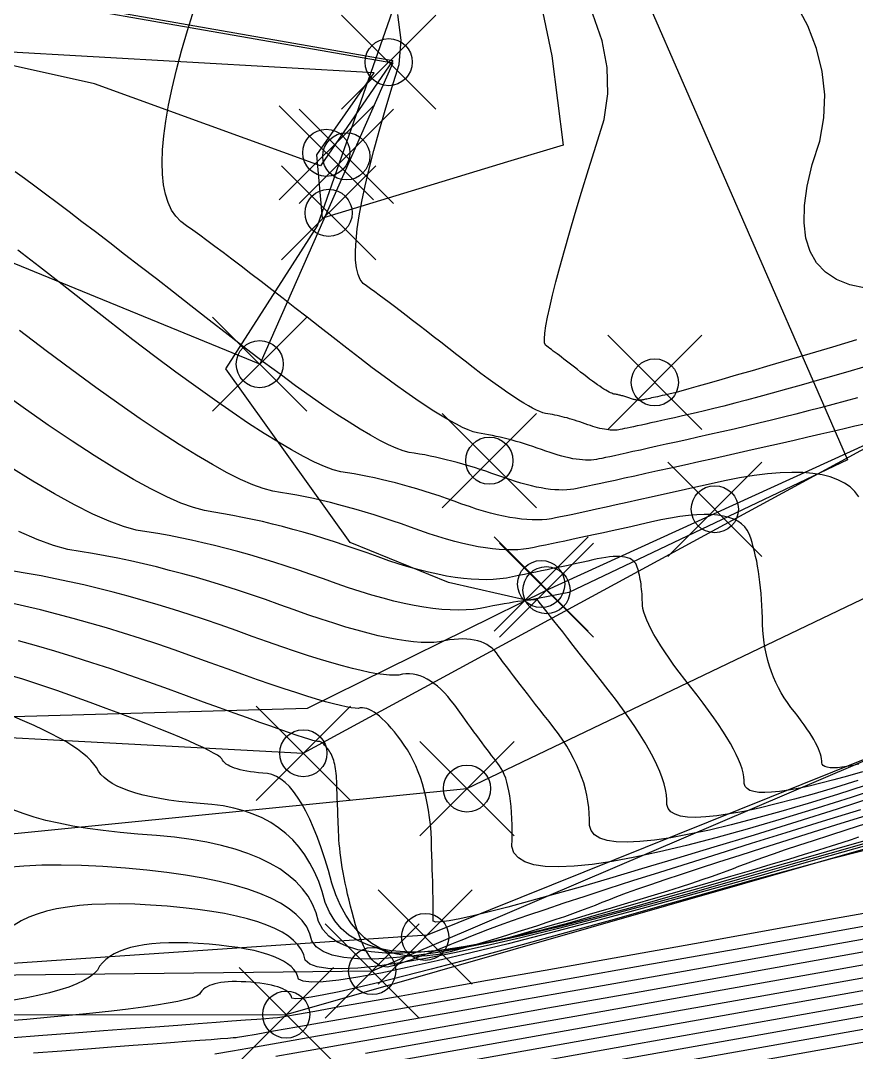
# Model space of a CAD drawing. Extents: x 83 to 1412852, y -76 to 4931706.
# Drawn here: x 1412675.96 to 1412690.15, y 4931546.67 to 4931564.2 of the extents above; entities that cross this region are included whole.
import ezdxf

# ---------------------------------------------------------------- set-up
doc = ezdxf.new("R2010")
doc.units = 0
doc.header["$MEASUREMENT"] = 0
doc.header["$PDMODE"] = 35
doc.header["$PDSIZE"] = 0.8
doc.layers.get('0').update_dxf_attribs({"color": 1, "linetype": 'CONTINUOUS'})
for name, color, linetype in [('Buildings-21-08-2020', 1, 'CONTINUOUS'), ('BUILDINGS21082020 entities', 1, 'CONTINUOUS'), ('Ground topo-Rev01', 1, 'CONTINUOUS'), ('New scratch layer', 1, 'CONTINUOUS')]:
    doc.layers.add(name, color=color, linetype=linetype)

msp = doc.modelspace()

# ---------------------------------------------------------------- linework, layer by layer
for points in [[(1412625.83, 4931580.38), (1412628.75, 4931581.8), (1412632.64, 4931582.21), (1412634.8, 4931580.2), (1412637.58, 4931576.34), (1412641.3, 4931568.83), (1412646.46, 4931561.43), (1412653.58, 4931556.32), (1412661.21, 4931552.91), (1412664.41, 4931553.01), (1412671.43, 4931552.25), (1412680.76, 4931551.75), (1412690.96, 4931557.29), (1412699.75, 4931563.42), (1412708.32, 4931567.05)], [(1412690.311, 4931559.653), (1412690.044, 4931559.709), (1412689.816, 4931559.799), (1412689.627, 4931559.923), (1412689.478, 4931560.081), (1412689.368, 4931560.273), (1412689.297, 4931560.5), (1412689.265, 4931560.761), (1412689.273, 4931561.056), (1412689.319, 4931561.385), (1412689.405, 4931561.749), (1412689.531, 4931562.147), (1412689.6, 4931562.543), (1412689.615, 4931562.937), (1412689.574, 4931563.329), (1412689.478, 4931563.72), (1412689.327, 4931564.109), (1412689.121, 4931564.496)], [(1412690.171, 4931557.788), (1412689.962, 4931557.73), (1412689.754, 4931557.674), (1412689.545, 4931557.619), (1412689.336, 4931557.564), (1412689.127, 4931557.511), (1412688.918, 4931557.458), (1412688.709, 4931557.407), (1412688.499, 4931557.356), (1412688.289, 4931557.306), (1412688.08, 4931557.257), (1412687.87, 4931557.209), (1412687.659, 4931557.162), (1412687.46, 4931557.118), (1412687.271, 4931557.076), (1412687.093, 4931557.036), (1412686.925, 4931556.999), (1412686.768, 4931556.964), (1412686.621, 4931556.931), (1412686.485, 4931556.901), (1412686.359, 4931556.874), (1412686.245, 4931556.849), (1412686.14, 4931556.826), (1412686.047, 4931556.805), (1412685.964, 4931556.788), (1412685.891, 4931556.772), (1412685.829, 4931556.759), (1412685.778, 4931556.749), (1412685.737, 4931556.74), (1412685.694, 4931556.734), (1412685.649, 4931556.731), (1412685.602, 4931556.729), (1412685.553, 4931556.73), (1412685.502, 4931556.733), (1412685.449, 4931556.738), (1412685.394, 4931556.745), (1412685.337, 4931556.754), (1412685.277, 4931556.766), (1412685.216, 4931556.78), (1412685.152, 4931556.796), (1412685.087, 4931556.814), (1412685.019, 4931556.834), (1412684.95, 4931556.857), (1412684.878, 4931556.881), (1412684.804, 4931556.908), (1412684.731, 4931556.934), (1412684.659, 4931556.959), (1412684.587, 4931556.983), (1412684.516, 4931557.005), (1412684.446, 4931557.027), (1412684.376, 4931557.047), (1412684.307, 4931557.066), (1412684.239, 4931557.085), (1412684.171, 4931557.102), (1412684.104, 4931557.118), (1412684.038, 4931557.133), (1412683.972, 4931557.147), (1412683.907, 4931557.16), (1412683.843, 4931557.171), (1412683.78, 4931557.182), (1412683.717, 4931557.191), (1412683.643, 4931557.212), (1412683.559, 4931557.243), (1412683.464, 4931557.285), (1412683.359, 4931557.338), (1412683.243, 4931557.401), (1412683.116, 4931557.476), (1412682.979, 4931557.561), (1412682.831, 4931557.657), (1412682.672, 4931557.764), (1412682.503, 4931557.881), (1412682.323, 4931558.01), (1412682.133, 4931558.149), (1412681.932, 4931558.299), (1412681.72, 4931558.46), (1412681.498, 4931558.631), (1412681.265, 4931558.814), (1412681.04, 4931558.989), (1412680.824, 4931559.158), (1412680.617, 4931559.319), (1412680.417, 4931559.474), (1412680.226, 4931559.621), (1412680.044, 4931559.762), (1412679.869, 4931559.895), (1412679.704, 4931560.022), (1412679.546, 4931560.141), (1412679.397, 4931560.254), (1412679.256, 4931560.359), (1412679.124, 4931560.458), (1412679, 4931560.549), (1412678.885, 4931560.634), (1412678.778, 4931560.712), (1412678.679, 4931560.782), (1412678.594, 4931560.871), (1412678.521, 4931560.978), (1412678.463, 4931561.103), (1412678.417, 4931561.247), (1412678.385, 4931561.408), (1412678.366, 4931561.588), (1412678.36, 4931561.786), (1412678.368, 4931562.002), (1412678.389, 4931562.237), (1412678.423, 4931562.489), (1412678.47, 4931562.76), (1412678.531, 4931563.049), (1412678.605, 4931563.357), (1412678.693, 4931563.682), (1412678.793, 4931564.026), (1412678.907, 4931564.388)], [(1412690.372, 4931558.338), (1412690.063, 4931558.248), (1412689.768, 4931558.162), (1412689.486, 4931558.082), (1412689.218, 4931558.005), (1412688.964, 4931557.934), (1412688.724, 4931557.867), (1412688.498, 4931557.805), (1412688.286, 4931557.748), (1412688.087, 4931557.696), (1412687.902, 4931557.648), (1412687.731, 4931557.605), (1412687.574, 4931557.566), (1412687.431, 4931557.533), (1412687.302, 4931557.504), (1412687.179, 4931557.476), (1412687.063, 4931557.45), (1412686.953, 4931557.426), (1412686.85, 4931557.403), (1412686.753, 4931557.382), (1412686.663, 4931557.362), (1412686.579, 4931557.343), (1412686.502, 4931557.326), (1412686.431, 4931557.311), (1412686.367, 4931557.297), (1412686.309, 4931557.284), (1412686.258, 4931557.273), (1412686.214, 4931557.264), (1412686.176, 4931557.256), (1412686.144, 4931557.249), (1412686.119, 4931557.244), (1412686.093, 4931557.24), (1412686.065, 4931557.238), (1412686.036, 4931557.237), (1412686.006, 4931557.238), (1412685.974, 4931557.239), (1412685.942, 4931557.242), (1412685.908, 4931557.247), (1412685.873, 4931557.253), (1412685.836, 4931557.26), (1412685.798, 4931557.268), (1412685.759, 4931557.278), (1412685.719, 4931557.289), (1412685.677, 4931557.302), (1412685.635, 4931557.316), (1412685.59, 4931557.331), (1412685.545, 4931557.347), (1412685.5, 4931557.363), (1412685.456, 4931557.379), (1412685.411, 4931557.393), (1412685.368, 4931557.407), (1412685.324, 4931557.42), (1412685.282, 4931557.433), (1412685.239, 4931557.445), (1412685.197, 4931557.456), (1412685.155, 4931557.467), (1412685.114, 4931557.476), (1412685.073, 4931557.486), (1412685.033, 4931557.494), (1412684.993, 4931557.502), (1412684.953, 4931557.509), (1412684.914, 4931557.516), (1412684.876, 4931557.522), (1412684.83, 4931557.534), (1412684.779, 4931557.553), (1412684.72, 4931557.579), (1412684.655, 4931557.612), (1412684.584, 4931557.651), (1412684.506, 4931557.697), (1412684.421, 4931557.749), (1412684.33, 4931557.808), (1412684.233, 4931557.874), (1412684.129, 4931557.946), (1412684.018, 4931558.025), (1412683.901, 4931558.111), (1412683.777, 4931558.203), (1412683.647, 4931558.302), (1412683.51, 4931558.408), (1412683.367, 4931558.52), (1412683.229, 4931558.628), (1412683.096, 4931558.732), (1412682.968, 4931558.831), (1412682.845, 4931558.926), (1412682.728, 4931559.017), (1412682.615, 4931559.103), (1412682.508, 4931559.185), (1412682.406, 4931559.263), (1412682.309, 4931559.337), (1412682.217, 4931559.406), (1412682.131, 4931559.471), (1412682.05, 4931559.532), (1412681.973, 4931559.588), (1412681.902, 4931559.64), (1412681.836, 4931559.688), (1412681.776, 4931559.731), (1412681.726, 4931559.797), (1412681.689, 4931559.885), (1412681.663, 4931559.995), (1412681.649, 4931560.127), (1412681.647, 4931560.282), (1412681.656, 4931560.459), (1412681.677, 4931560.658), (1412681.709, 4931560.879), (1412681.753, 4931561.123), (1412681.809, 4931561.389), (1412681.876, 4931561.677), (1412681.956, 4931561.987), (1412682.046, 4931562.32), (1412682.149, 4931562.674), (1412682.263, 4931563.051), (1412682.388, 4931563.45), (1412682.422, 4931563.866), (1412682.364, 4931564.297)], [(1412690.157, 4931558.772), (1412689.747, 4931558.65), (1412689.364, 4931558.537), (1412689.01, 4931558.433), (1412688.683, 4931558.337), (1412688.383, 4931558.249), (1412688.112, 4931558.17), (1412687.869, 4931558.1), (1412687.653, 4931558.038), (1412687.465, 4931557.985), (1412687.306, 4931557.94), (1412687.174, 4931557.903), (1412687.069, 4931557.875), (1412686.993, 4931557.856), (1412686.944, 4931557.845), (1412686.898, 4931557.835), (1412686.855, 4931557.825), (1412686.814, 4931557.816), (1412686.775, 4931557.807), (1412686.739, 4931557.799), (1412686.705, 4931557.792), (1412686.673, 4931557.785), (1412686.644, 4931557.779), (1412686.618, 4931557.773), (1412686.594, 4931557.767), (1412686.572, 4931557.763), (1412686.553, 4931557.759), (1412686.536, 4931557.755), (1412686.522, 4931557.752), (1412686.51, 4931557.75), (1412686.501, 4931557.748), (1412686.491, 4931557.746), (1412686.481, 4931557.746), (1412686.47, 4931557.745), (1412686.458, 4931557.745), (1412686.447, 4931557.746), (1412686.434, 4931557.747), (1412686.422, 4931557.749), (1412686.408, 4931557.751), (1412686.395, 4931557.754), (1412686.381, 4931557.757), (1412686.366, 4931557.761), (1412686.351, 4931557.765), (1412686.335, 4931557.769), (1412686.319, 4931557.775), (1412686.303, 4931557.78), (1412686.286, 4931557.787), (1412686.269, 4931557.793), (1412686.252, 4931557.798), (1412686.236, 4931557.804), (1412686.219, 4931557.809), (1412686.203, 4931557.814), (1412686.187, 4931557.819), (1412686.171, 4931557.823), (1412686.155, 4931557.827), (1412686.14, 4931557.831), (1412686.124, 4931557.835), (1412686.109, 4931557.838), (1412686.094, 4931557.842), (1412686.079, 4931557.845), (1412686.064, 4931557.847), (1412686.049, 4931557.85), (1412686.035, 4931557.852), (1412686.018, 4931557.857), (1412685.998, 4931557.864), (1412685.976, 4931557.873), (1412685.952, 4931557.886), (1412685.925, 4931557.9), (1412685.896, 4931557.917), (1412685.864, 4931557.937), (1412685.83, 4931557.959), (1412685.794, 4931557.984), (1412685.755, 4931558.011), (1412685.713, 4931558.041), (1412685.669, 4931558.073), (1412685.623, 4931558.107), (1412685.574, 4931558.145), (1412685.523, 4931558.184), (1412685.469, 4931558.226), (1412685.417, 4931558.267), (1412685.367, 4931558.306), (1412685.319, 4931558.343), (1412685.273, 4931558.379), (1412685.229, 4931558.413), (1412685.187, 4931558.445), (1412685.147, 4931558.476), (1412685.109, 4931558.505), (1412685.072, 4931558.533), (1412685.038, 4931558.559), (1412685.005, 4931558.583), (1412684.975, 4931558.606), (1412684.946, 4931558.627), (1412684.92, 4931558.646), (1412684.895, 4931558.664), (1412684.872, 4931558.68), (1412684.859, 4931558.723), (1412684.857, 4931558.792), (1412684.864, 4931558.887), (1412684.881, 4931559.008), (1412684.908, 4931559.156), (1412684.946, 4931559.33), (1412684.993, 4931559.53), (1412685.05, 4931559.756), (1412685.118, 4931560.009), (1412685.195, 4931560.288), (1412685.282, 4931560.593), (1412685.38, 4931560.925), (1412685.487, 4931561.282), (1412685.605, 4931561.666), (1412685.732, 4931562.077), (1412685.87, 4931562.513), (1412685.933, 4931562.954), (1412685.922, 4931563.4), (1412685.836, 4931563.851), (1412685.676, 4931564.306)], [(1412646.87, 4931551.86), (1412664.06, 4931547.3), (1412680.47, 4931547.31), (1412698.54, 4931552.49), (1412706.91, 4931556.07), (1412714.69, 4931563.43)], [(1412711.73, 4931562.82), (1412700.57, 4931556.35), (1412691.34, 4931552.07), (1412681.93, 4931548.05), (1412672.34, 4931547.94), (1412661.77, 4931549.26), (1412658.05, 4931550.37), (1412653.65, 4931552.02), (1412647.75, 4931555.08)], [(1412690.289, 4931557.343), (1412690.126, 4931557.304), (1412689.948, 4931557.262), (1412689.756, 4931557.216), (1412689.55, 4931557.169), (1412689.33, 4931557.118), (1412689.096, 4931557.064), (1412688.847, 4931557.008), (1412688.585, 4931556.948), (1412688.308, 4931556.886), (1412688.017, 4931556.821), (1412687.741, 4931556.759), (1412687.479, 4931556.701), (1412687.232, 4931556.646), (1412687, 4931556.594), (1412686.782, 4931556.546), (1412686.579, 4931556.501), (1412686.391, 4931556.459), (1412686.217, 4931556.421), (1412686.058, 4931556.386), (1412685.914, 4931556.355), (1412685.784, 4931556.327), (1412685.669, 4931556.302), (1412685.568, 4931556.281), (1412685.483, 4931556.263), (1412685.411, 4931556.248), (1412685.355, 4931556.237), (1412685.296, 4931556.229), (1412685.233, 4931556.223), (1412685.168, 4931556.221), (1412685.101, 4931556.222), (1412685.03, 4931556.226), (1412684.956, 4931556.233), (1412684.88, 4931556.243), (1412684.801, 4931556.256), (1412684.719, 4931556.272), (1412684.634, 4931556.291), (1412684.546, 4931556.313), (1412684.455, 4931556.338), (1412684.362, 4931556.366), (1412684.265, 4931556.398), (1412684.166, 4931556.432), (1412684.064, 4931556.469), (1412683.963, 4931556.505), (1412683.862, 4931556.539), (1412683.763, 4931556.572), (1412683.665, 4931556.603), (1412683.567, 4931556.633), (1412683.471, 4931556.661), (1412683.375, 4931556.688), (1412683.281, 4931556.713), (1412683.187, 4931556.737), (1412683.094, 4931556.759), (1412683.003, 4931556.78), (1412682.912, 4931556.799), (1412682.822, 4931556.817), (1412682.733, 4931556.833), (1412682.645, 4931556.848), (1412682.558, 4931556.861), (1412682.456, 4931556.889), (1412682.339, 4931556.933), (1412682.208, 4931556.991), (1412682.062, 4931557.064), (1412681.901, 4931557.152), (1412681.726, 4931557.255), (1412681.536, 4931557.373), (1412681.331, 4931557.506), (1412681.111, 4931557.653), (1412680.877, 4931557.816), (1412680.628, 4931557.994), (1412680.365, 4931558.187), (1412680.086, 4931558.395), (1412679.793, 4931558.617), (1412679.485, 4931558.855), (1412679.163, 4931559.107), (1412678.852, 4931559.35), (1412678.553, 4931559.584), (1412678.265, 4931559.807), (1412677.989, 4931560.021), (1412677.725, 4931560.225), (1412677.472, 4931560.42), (1412677.231, 4931560.605), (1412677.001, 4931560.78), (1412676.783, 4931560.945), (1412676.577, 4931561.101), (1412676.382, 4931561.247), (1412676.199, 4931561.384), (1412676.027, 4931561.511), (1412675.867, 4931561.628)], [(1412690.195, 4931556.105), (1412690.128, 4931556.194), (1412690.046, 4931556.273), (1412689.949, 4931556.34), (1412689.837, 4931556.397), (1412689.711, 4931556.444), (1412689.57, 4931556.479), (1412689.414, 4931556.504), (1412689.244, 4931556.518), (1412689.059, 4931556.521), (1412688.859, 4931556.513), (1412688.644, 4931556.495), (1412688.415, 4931556.466), (1412688.17, 4931556.427), (1412687.912, 4931556.376), (1412687.638, 4931556.315), (1412687.377, 4931556.257), (1412687.129, 4931556.201), (1412686.893, 4931556.149), (1412686.67, 4931556.099), (1412686.459, 4931556.053), (1412686.261, 4931556.009), (1412686.076, 4931555.968), (1412685.903, 4931555.93), (1412685.742, 4931555.895), (1412685.595, 4931555.863), (1412685.46, 4931555.834), (1412685.337, 4931555.808), (1412685.227, 4931555.785), (1412685.13, 4931555.765), (1412685.045, 4931555.747), (1412684.973, 4931555.733), (1412684.897, 4931555.723), (1412684.818, 4931555.716), (1412684.735, 4931555.713), (1412684.648, 4931555.714), (1412684.558, 4931555.719), (1412684.464, 4931555.728), (1412684.366, 4931555.741), (1412684.265, 4931555.757), (1412684.16, 4931555.778), (1412684.051, 4931555.802), (1412683.939, 4931555.831), (1412683.823, 4931555.863), (1412683.704, 4931555.899), (1412683.58, 4931555.939), (1412683.454, 4931555.982), (1412683.323, 4931556.03), (1412683.194, 4931556.076), (1412683.066, 4931556.12), (1412682.939, 4931556.162), (1412682.813, 4931556.202), (1412682.689, 4931556.24), (1412682.566, 4931556.276), (1412682.444, 4931556.31), (1412682.323, 4931556.342), (1412682.203, 4931556.373), (1412682.085, 4931556.401), (1412681.967, 4931556.427), (1412681.851, 4931556.452), (1412681.736, 4931556.475), (1412681.622, 4931556.495), (1412681.51, 4931556.514), (1412681.399, 4931556.531), (1412681.268, 4931556.567), (1412681.119, 4931556.622), (1412680.952, 4931556.696), (1412680.765, 4931556.79), (1412680.56, 4931556.902), (1412680.336, 4931557.034), (1412680.093, 4931557.184), (1412679.831, 4931557.354), (1412679.551, 4931557.543), (1412679.251, 4931557.751), (1412678.933, 4931557.978), (1412678.596, 4931558.225), (1412678.241, 4931558.49), (1412677.866, 4931558.775), (1412677.473, 4931559.078), (1412677.061, 4931559.401), (1412676.664, 4931559.712), (1412676.281, 4931560.01), (1412675.914, 4931560.295)], [(1412690.197, 4931551.566), (1412690.091, 4931551.543), (1412689.994, 4931551.526), (1412689.908, 4931551.513), (1412689.831, 4931551.505), (1412689.764, 4931551.502), (1412689.706, 4931551.504), (1412689.658, 4931551.512), (1412689.62, 4931551.524), (1412689.592, 4931551.541), (1412689.573, 4931551.563), (1412689.564, 4931551.59), (1412689.565, 4931551.622), (1412689.562, 4931551.656), (1412689.555, 4931551.694), (1412689.543, 4931551.735), (1412689.528, 4931551.779), (1412689.51, 4931551.825), (1412689.487, 4931551.875), (1412689.46, 4931551.927), (1412689.429, 4931551.982), (1412689.394, 4931552.041), (1412689.356, 4931552.102), (1412689.313, 4931552.166), (1412689.267, 4931552.233), (1412689.217, 4931552.303), (1412689.162, 4931552.376), (1412689.104, 4931552.451), (1412689.042, 4931552.53), (1412688.983, 4931552.611), (1412688.929, 4931552.693), (1412688.878, 4931552.777), (1412688.831, 4931552.864), (1412688.787, 4931552.952), (1412688.748, 4931553.042), (1412688.712, 4931553.134), (1412688.68, 4931553.228), (1412688.651, 4931553.324), (1412688.627, 4931553.422), (1412688.606, 4931553.522), (1412688.589, 4931553.624), (1412688.575, 4931553.727), (1412688.566, 4931553.833), (1412688.56, 4931553.94), (1412688.558, 4931554.05), (1412688.554, 4931554.157), (1412688.549, 4931554.261), (1412688.543, 4931554.363), (1412688.535, 4931554.463), (1412688.526, 4931554.561), (1412688.515, 4931554.656), (1412688.504, 4931554.748), (1412688.49, 4931554.838), (1412688.476, 4931554.926), (1412688.46, 4931555.012), (1412688.442, 4931555.095), (1412688.423, 4931555.176), (1412688.403, 4931555.254), (1412688.382, 4931555.33), (1412688.359, 4931555.403), (1412688.334, 4931555.475), (1412688.3, 4931555.539), (1412688.257, 4931555.596), (1412688.204, 4931555.647), (1412688.142, 4931555.69), (1412688.07, 4931555.727), (1412687.989, 4931555.757), (1412687.899, 4931555.779), (1412687.798, 4931555.795), (1412687.689, 4931555.804), (1412687.57, 4931555.806), (1412687.441, 4931555.802), (1412687.303, 4931555.79), (1412687.156, 4931555.771), (1412686.999, 4931555.746), (1412686.832, 4931555.713), (1412686.657, 4931555.674), (1412686.486, 4931555.636), (1412686.321, 4931555.599), (1412686.162, 4931555.564), (1412686.008, 4931555.53), (1412685.86, 4931555.497), (1412685.717, 4931555.466), (1412685.58, 4931555.436), (1412685.448, 4931555.408), (1412685.321, 4931555.381), (1412685.201, 4931555.355), (1412685.085, 4931555.331), (1412684.975, 4931555.308), (1412684.871, 4931555.286), (1412684.772, 4931555.266), (1412684.679, 4931555.247), (1412684.591, 4931555.229), (1412684.499, 4931555.217), (1412684.402, 4931555.208), (1412684.301, 4931555.205), (1412684.195, 4931555.206), (1412684.085, 4931555.212), (1412683.971, 4931555.223), (1412683.852, 4931555.239), (1412683.729, 4931555.259), (1412683.601, 4931555.284), (1412683.469, 4931555.314), (1412683.332, 4931555.348), (1412683.191, 4931555.387), (1412683.046, 4931555.431), (1412682.896, 4931555.48), (1412682.741, 4931555.533), (1412682.583, 4931555.591), (1412682.425, 4931555.647), (1412682.269, 4931555.7), (1412682.115, 4931555.751), (1412681.962, 4931555.8), (1412681.81, 4931555.846), (1412681.66, 4931555.89), (1412681.512, 4931555.932), (1412681.365, 4931555.971), (1412681.219, 4931556.008), (1412681.075, 4931556.042), (1412680.932, 4931556.075), (1412680.79, 4931556.105), (1412680.651, 4931556.132), (1412680.512, 4931556.157), (1412680.375, 4931556.18), (1412680.24, 4931556.201), (1412680.081, 4931556.245), (1412679.9, 4931556.312), (1412679.696, 4931556.402), (1412679.469, 4931556.516), (1412679.219, 4931556.653), (1412678.946, 4931556.813), (1412678.65, 4931556.996), (1412678.331, 4931557.203), (1412677.99, 4931557.433), (1412677.626, 4931557.686), (1412677.238, 4931557.963), (1412676.828, 4931558.263), (1412676.395, 4931558.586), (1412675.939, 4931558.932)], [(1412690.257, 4931551.437), (1412690.005, 4931551.363), (1412689.77, 4931551.298), (1412689.552, 4931551.241), (1412689.35, 4931551.193), (1412689.165, 4931551.153), (1412688.998, 4931551.122), (1412688.847, 4931551.1), (1412688.713, 4931551.087), (1412688.596, 4931551.082), (1412688.496, 4931551.085), (1412688.413, 4931551.098), (1412688.346, 4931551.119), (1412688.297, 4931551.149), (1412688.264, 4931551.187), (1412688.249, 4931551.234), (1412688.25, 4931551.289), (1412688.244, 4931551.35), (1412688.232, 4931551.416), (1412688.213, 4931551.487), (1412688.187, 4931551.563), (1412688.154, 4931551.644), (1412688.114, 4931551.73), (1412688.067, 4931551.821), (1412688.014, 4931551.917), (1412687.953, 4931552.019), (1412687.886, 4931552.125), (1412687.812, 4931552.237), (1412687.731, 4931552.353), (1412687.644, 4931552.475), (1412687.549, 4931552.602), (1412687.448, 4931552.734), (1412687.34, 4931552.871), (1412687.238, 4931553.002), (1412687.143, 4931553.128), (1412687.055, 4931553.248), (1412686.974, 4931553.363), (1412686.899, 4931553.473), (1412686.831, 4931553.576), (1412686.77, 4931553.675), (1412686.715, 4931553.767), (1412686.667, 4931553.855), (1412686.626, 4931553.936), (1412686.592, 4931554.013), (1412686.564, 4931554.083), (1412686.543, 4931554.149), (1412686.529, 4931554.208), (1412686.521, 4931554.262), (1412686.52, 4931554.311), (1412686.518, 4931554.358), (1412686.516, 4931554.405), (1412686.513, 4931554.45), (1412686.51, 4931554.495), (1412686.506, 4931554.538), (1412686.501, 4931554.58), (1412686.496, 4931554.621), (1412686.49, 4931554.662), (1412686.484, 4931554.701), (1412686.477, 4931554.739), (1412686.469, 4931554.776), (1412686.46, 4931554.811), (1412686.451, 4931554.846), (1412686.442, 4931554.88), (1412686.432, 4931554.913), (1412686.421, 4931554.944), (1412686.406, 4931554.973), (1412686.387, 4931554.998), (1412686.363, 4931555.021), (1412686.335, 4931555.04), (1412686.304, 4931555.056), (1412686.267, 4931555.07), (1412686.227, 4931555.08), (1412686.183, 4931555.087), (1412686.134, 4931555.091), (1412686.081, 4931555.092), (1412686.024, 4931555.09), (1412685.963, 4931555.084), (1412685.897, 4931555.076), (1412685.827, 4931555.065), (1412685.753, 4931555.05), (1412685.675, 4931555.033), (1412685.595, 4931555.015), (1412685.514, 4931554.997), (1412685.431, 4931554.979), (1412685.347, 4931554.961), (1412685.261, 4931554.942), (1412685.173, 4931554.924), (1412685.084, 4931554.905), (1412684.993, 4931554.886), (1412684.9, 4931554.866), (1412684.806, 4931554.847), (1412684.711, 4931554.827), (1412684.614, 4931554.807), (1412684.515, 4931554.787), (1412684.415, 4931554.767), (1412684.313, 4931554.746), (1412684.209, 4931554.726), (1412684.1, 4931554.711), (1412683.986, 4931554.701), (1412683.867, 4931554.697), (1412683.743, 4931554.699), (1412683.613, 4931554.706), (1412683.478, 4931554.718), (1412683.338, 4931554.737), (1412683.193, 4931554.761), (1412683.042, 4931554.79), (1412682.886, 4931554.825), (1412682.725, 4931554.866), (1412682.559, 4931554.912), (1412682.388, 4931554.963), (1412682.211, 4931555.021), (1412682.029, 4931555.084), (1412681.842, 4931555.152), (1412681.657, 4931555.218), (1412681.473, 4931555.28), (1412681.291, 4931555.341), (1412681.111, 4931555.398), (1412680.932, 4931555.453), (1412680.755, 4931555.504), (1412680.58, 4931555.553), (1412680.406, 4931555.6), (1412680.235, 4931555.643), (1412680.065, 4931555.684), (1412679.896, 4931555.722), (1412679.73, 4931555.757), (1412679.565, 4931555.79), (1412679.402, 4931555.819), (1412679.24, 4931555.846), (1412679.081, 4931555.871), (1412678.894, 4931555.922), (1412678.68, 4931556.001), (1412678.44, 4931556.108), (1412678.172, 4931556.242), (1412677.877, 4931556.403), (1412677.556, 4931556.592), (1412677.207, 4931556.808), (1412676.832, 4931557.052), (1412676.429, 4931557.323), (1412676, 4931557.621), (1412675.544, 4931557.947)], [(1412690.18, 4931551.286), (1412689.797, 4931551.168), (1412689.437, 4931551.062), (1412689.102, 4931550.969), (1412688.791, 4931550.888), (1412688.503, 4931550.819), (1412688.24, 4931550.763), (1412688.001, 4931550.719), (1412687.786, 4931550.687), (1412687.595, 4931550.668), (1412687.428, 4931550.661), (1412687.286, 4931550.666), (1412687.167, 4931550.684), (1412687.073, 4931550.714), (1412687.002, 4931550.756), (1412686.956, 4931550.811), (1412686.933, 4931550.878), (1412686.935, 4931550.957), (1412686.928, 4931551.042), (1412686.913, 4931551.133), (1412686.889, 4931551.229), (1412686.857, 4931551.331), (1412686.816, 4931551.439), (1412686.767, 4931551.553), (1412686.709, 4931551.672), (1412686.642, 4931551.797), (1412686.567, 4931551.927), (1412686.484, 4931552.064), (1412686.392, 4931552.206), (1412686.291, 4931552.353), (1412686.182, 4931552.507), (1412686.064, 4931552.666), (1412685.938, 4931552.83), (1412685.804, 4931553.001), (1412685.677, 4931553.161), (1412685.559, 4931553.311), (1412685.448, 4931553.451), (1412685.346, 4931553.581), (1412685.252, 4931553.7), (1412685.165, 4931553.81), (1412685.087, 4931553.909), (1412685.017, 4931553.998), (1412684.955, 4931554.076), (1412684.902, 4931554.145), (1412684.856, 4931554.203), (1412684.818, 4931554.252), (1412684.789, 4931554.29), (1412684.767, 4931554.317), (1412684.754, 4931554.335), (1412684.748, 4931554.342), (1412684.736, 4931554.348), (1412684.718, 4931554.352), (1412684.693, 4931554.354), (1412684.661, 4931554.354), (1412684.623, 4931554.352), (1412684.578, 4931554.348), (1412684.526, 4931554.343), (1412684.468, 4931554.335), (1412684.403, 4931554.326), (1412684.332, 4931554.315), (1412684.254, 4931554.302), (1412684.17, 4931554.287), (1412684.078, 4931554.271), (1412683.981, 4931554.252), (1412683.876, 4931554.232), (1412683.765, 4931554.21), (1412683.648, 4931554.194), (1412683.524, 4931554.184), (1412683.393, 4931554.181), (1412683.256, 4931554.184), (1412683.113, 4931554.193), (1412682.962, 4931554.209), (1412682.806, 4931554.231), (1412682.642, 4931554.259), (1412682.473, 4931554.294), (1412682.296, 4931554.335), (1412682.114, 4931554.382), (1412681.924, 4931554.436), (1412681.728, 4931554.495), (1412681.526, 4931554.562), (1412681.317, 4931554.634), (1412681.101, 4931554.713), (1412680.888, 4931554.788), (1412680.676, 4931554.861), (1412680.467, 4931554.93), (1412680.259, 4931554.996), (1412680.053, 4931555.059), (1412679.85, 4931555.119), (1412679.648, 4931555.175), (1412679.448, 4931555.228), (1412679.251, 4931555.279), (1412679.055, 4931555.326), (1412678.861, 4931555.369), (1412678.669, 4931555.41), (1412678.479, 4931555.447), (1412678.291, 4931555.482), (1412678.105, 4931555.513), (1412677.922, 4931555.54), (1412677.707, 4931555.6), (1412677.46, 4931555.691), (1412677.183, 4931555.814), (1412676.875, 4931555.968), (1412676.536, 4931556.154), (1412676.166, 4931556.371), (1412675.764, 4931556.62)], [(1412690.303, 4931551.203), (1412689.834, 4931551.052), (1412689.336, 4931550.898), (1412688.869, 4931550.761), (1412688.434, 4931550.64), (1412688.029, 4931550.535), (1412687.657, 4931550.446), (1412687.315, 4931550.373), (1412687.004, 4931550.316), (1412686.725, 4931550.275), (1412686.477, 4931550.25), (1412686.261, 4931550.241), (1412686.076, 4931550.247), (1412685.921, 4931550.27), (1412685.799, 4931550.309), (1412685.707, 4931550.364), (1412685.647, 4931550.435), (1412685.618, 4931550.522), (1412685.62, 4931550.625), (1412685.617, 4931550.728), (1412685.609, 4931550.831), (1412685.595, 4931550.935), (1412685.576, 4931551.038), (1412685.552, 4931551.142), (1412685.522, 4931551.245), (1412685.487, 4931551.349), (1412685.447, 4931551.453), (1412685.401, 4931551.557), (1412685.35, 4931551.661), (1412685.294, 4931551.766), (1412685.233, 4931551.87), (1412685.166, 4931551.975), (1412685.093, 4931552.079), (1412685.016, 4931552.184), (1412684.933, 4931552.289), (1412684.853, 4931552.39), (1412684.777, 4931552.487), (1412684.703, 4931552.581), (1412684.633, 4931552.671), (1412684.566, 4931552.757), (1412684.503, 4931552.839), (1412684.442, 4931552.918), (1412684.385, 4931552.993), (1412684.33, 4931553.064), (1412684.279, 4931553.131), (1412684.232, 4931553.194), (1412684.187, 4931553.254), (1412684.145, 4931553.31), (1412684.107, 4931553.362), (1412684.072, 4931553.41), (1412684.04, 4931553.455), (1412684.005, 4931553.496), (1412683.966, 4931553.533), (1412683.924, 4931553.566), (1412683.879, 4931553.595), (1412683.83, 4931553.62), (1412683.778, 4931553.642), (1412683.723, 4931553.659), (1412683.664, 4931553.673), (1412683.602, 4931553.683), (1412683.537, 4931553.689), (1412683.468, 4931553.691), (1412683.396, 4931553.689), (1412683.321, 4931553.684), (1412683.242, 4931553.675), (1412683.16, 4931553.661), (1412683.074, 4931553.644), (1412682.979, 4931553.634), (1412682.874, 4931553.63), (1412682.759, 4931553.633), (1412682.634, 4931553.642), (1412682.499, 4931553.658), (1412682.354, 4931553.681), (1412682.199, 4931553.711), (1412682.034, 4931553.747), (1412681.86, 4931553.789), (1412681.675, 4931553.839), (1412681.481, 4931553.894), (1412681.277, 4931553.957), (1412681.063, 4931554.026), (1412680.839, 4931554.102), (1412680.605, 4931554.185), (1412680.361, 4931554.274), (1412680.119, 4931554.359), (1412679.88, 4931554.441), (1412679.643, 4931554.52), (1412679.408, 4931554.594), (1412679.175, 4931554.665), (1412678.945, 4931554.733), (1412678.716, 4931554.797), (1412678.49, 4931554.857), (1412678.266, 4931554.914), (1412678.045, 4931554.967), (1412677.826, 4931555.017), (1412677.609, 4931555.063), (1412677.394, 4931555.105), (1412677.181, 4931555.144), (1412676.971, 4931555.179), (1412676.763, 4931555.21), (1412676.519, 4931555.278), (1412676.241, 4931555.381), (1412675.927, 4931555.519)], [(1412690.604, 4931551.181), (1412690.064, 4931551.001), (1412689.488, 4931550.817), (1412688.875, 4931550.629), (1412688.301, 4931550.46), (1412687.766, 4931550.312), (1412687.268, 4931550.182), (1412686.81, 4931550.073), (1412686.39, 4931549.983), (1412686.008, 4931549.913), (1412685.664, 4931549.862), (1412685.36, 4931549.831), (1412685.093, 4931549.82), (1412684.865, 4931549.829), (1412684.676, 4931549.857), (1412684.525, 4931549.905), (1412684.412, 4931549.972), (1412684.338, 4931550.059), (1412684.303, 4931550.166), (1412684.305, 4931550.293), (1412684.306, 4931550.414), (1412684.305, 4931550.53), (1412684.301, 4931550.64), (1412684.295, 4931550.745), (1412684.288, 4931550.844), (1412684.278, 4931550.938), (1412684.266, 4931551.027), (1412684.252, 4931551.11), (1412684.235, 4931551.187), (1412684.217, 4931551.259), (1412684.197, 4931551.326), (1412684.174, 4931551.387), (1412684.149, 4931551.443), (1412684.122, 4931551.493), (1412684.093, 4931551.538), (1412684.062, 4931551.577), (1412684.03, 4931551.619), (1412683.995, 4931551.664), (1412683.959, 4931551.711), (1412683.921, 4931551.761), (1412683.881, 4931551.814), (1412683.84, 4931551.869), (1412683.797, 4931551.927), (1412683.752, 4931551.987), (1412683.706, 4931552.051), (1412683.657, 4931552.116), (1412683.607, 4931552.185), (1412683.556, 4931552.256), (1412683.502, 4931552.33), (1412683.447, 4931552.406), (1412683.39, 4931552.486), (1412683.332, 4931552.567), (1412683.273, 4931552.643), (1412683.215, 4931552.713), (1412683.156, 4931552.777), (1412683.097, 4931552.836), (1412683.038, 4931552.888), (1412682.979, 4931552.935), (1412682.92, 4931552.976), (1412682.861, 4931553.011), (1412682.801, 4931553.04), (1412682.742, 4931553.063), (1412682.682, 4931553.08), (1412682.623, 4931553.092), (1412682.563, 4931553.097), (1412682.503, 4931553.097), (1412682.444, 4931553.091), (1412682.384, 4931553.079), (1412682.31, 4931553.074), (1412682.224, 4931553.076), (1412682.124, 4931553.085), (1412682.011, 4931553.101), (1412681.885, 4931553.123), (1412681.745, 4931553.153), (1412681.593, 4931553.19), (1412681.426, 4931553.234), (1412681.247, 4931553.284), (1412681.054, 4931553.342), (1412680.849, 4931553.407), (1412680.629, 4931553.478), (1412680.397, 4931553.557), (1412680.151, 4931553.643), (1412679.892, 4931553.735), (1412679.62, 4931553.835), (1412679.35, 4931553.93), (1412679.083, 4931554.022), (1412678.819, 4931554.109), (1412678.556, 4931554.192), (1412678.296, 4931554.272), (1412678.039, 4931554.347), (1412677.784, 4931554.419), (1412677.532, 4931554.486), (1412677.282, 4931554.549), (1412677.035, 4931554.609), (1412676.79, 4931554.664), (1412676.548, 4931554.715), (1412676.308, 4931554.762), (1412676.071, 4931554.806), (1412675.836, 4931554.845)], [(1412690.464, 4931551.008), (1412689.825, 4931550.799), (1412689.142, 4931550.583), (1412688.415, 4931550.36), (1412687.733, 4931550.152), (1412687.097, 4931549.96), (1412686.506, 4931549.784), (1412685.961, 4931549.623), (1412685.462, 4931549.478), (1412685.007, 4931549.349), (1412684.599, 4931549.236), (1412684.236, 4931549.138), (1412683.918, 4931549.056), (1412683.646, 4931548.99), (1412683.419, 4931548.939), (1412683.238, 4931548.904), (1412683.102, 4931548.885), (1412683.012, 4931548.882), (1412682.967, 4931548.895), (1412682.967, 4931548.923), (1412682.968, 4931548.958), (1412682.968, 4931548.999), (1412682.967, 4931549.047), (1412682.967, 4931549.102), (1412682.966, 4931549.163), (1412682.965, 4931549.231), (1412682.963, 4931549.306), (1412682.961, 4931549.387), (1412682.959, 4931549.476), (1412682.957, 4931549.57), (1412682.954, 4931549.672), (1412682.951, 4931549.779), (1412682.948, 4931549.894), (1412682.944, 4931550.015), (1412682.94, 4931550.143), (1412682.936, 4931550.278), (1412682.929, 4931550.409), (1412682.918, 4931550.537), (1412682.904, 4931550.661), (1412682.886, 4931550.782), (1412682.865, 4931550.9), (1412682.841, 4931551.014), (1412682.814, 4931551.125), (1412682.783, 4931551.232), (1412682.749, 4931551.336), (1412682.711, 4931551.437), (1412682.67, 4931551.534), (1412682.626, 4931551.628), (1412682.579, 4931551.719), (1412682.528, 4931551.806), (1412682.474, 4931551.889), (1412682.416, 4931551.97), (1412682.36, 4931552.044), (1412682.306, 4931552.114), (1412682.253, 4931552.178), (1412682.201, 4931552.236), (1412682.151, 4931552.289), (1412682.102, 4931552.337), (1412682.054, 4931552.379), (1412682.008, 4931552.416), (1412681.964, 4931552.447), (1412681.921, 4931552.473), (1412681.879, 4931552.493), (1412681.839, 4931552.508), (1412681.8, 4931552.518), (1412681.763, 4931552.522), (1412681.727, 4931552.52), (1412681.693, 4931552.513), (1412681.642, 4931552.514), (1412681.574, 4931552.521), (1412681.49, 4931552.536), (1412681.389, 4931552.559), (1412681.271, 4931552.588), (1412681.137, 4931552.625), (1412680.986, 4931552.669), (1412680.818, 4931552.721), (1412680.634, 4931552.78), (1412680.434, 4931552.846), (1412680.216, 4931552.919), (1412679.982, 4931553), (1412679.731, 4931553.088), (1412679.464, 4931553.183), (1412679.18, 4931553.286), (1412678.88, 4931553.396), (1412678.582, 4931553.501), (1412678.287, 4931553.602), (1412677.994, 4931553.698), (1412677.705, 4931553.791), (1412677.418, 4931553.878), (1412677.134, 4931553.962), (1412676.853, 4931554.04), (1412676.574, 4931554.115), (1412676.298, 4931554.185), (1412676.025, 4931554.25), (1412675.755, 4931554.311)], [(1412690.224, 4931550.788), (1412689.573, 4931550.588), (1412688.955, 4931550.397), (1412688.369, 4931550.216), (1412687.816, 4931550.043), (1412687.296, 4931549.88), (1412686.808, 4931549.726), (1412686.353, 4931549.581), (1412685.931, 4931549.445), (1412685.542, 4931549.318), (1412685.185, 4931549.201), (1412684.861, 4931549.093), (1412684.569, 4931548.994), (1412684.31, 4931548.904), (1412684.084, 4931548.824), (1412683.891, 4931548.752), (1412683.73, 4931548.69), (1412683.602, 4931548.637), (1412683.479, 4931548.587), (1412683.361, 4931548.539), (1412683.248, 4931548.493), (1412683.14, 4931548.45), (1412683.037, 4931548.409), (1412682.939, 4931548.371), (1412682.846, 4931548.336), (1412682.758, 4931548.302), (1412682.675, 4931548.272), (1412682.597, 4931548.243), (1412682.524, 4931548.217), (1412682.457, 4931548.194), (1412682.394, 4931548.173), (1412682.336, 4931548.154), (1412682.283, 4931548.138), (1412682.235, 4931548.125), (1412682.188, 4931548.119), (1412682.143, 4931548.12), (1412682.098, 4931548.13), (1412682.055, 4931548.147), (1412682.012, 4931548.171), (1412681.971, 4931548.203), (1412681.931, 4931548.243), (1412681.892, 4931548.291), (1412681.854, 4931548.346), (1412681.817, 4931548.408), (1412681.781, 4931548.479), (1412681.746, 4931548.556), (1412681.712, 4931548.642), (1412681.68, 4931548.735), (1412681.648, 4931548.836), (1412681.618, 4931548.944), (1412681.589, 4931549.05), (1412681.562, 4931549.154), (1412681.537, 4931549.255), (1412681.513, 4931549.354), (1412681.492, 4931549.451), (1412681.471, 4931549.544), (1412681.453, 4931549.636), (1412681.436, 4931549.725), (1412681.421, 4931549.812), (1412681.408, 4931549.896), (1412681.396, 4931549.978), (1412681.386, 4931550.058), (1412681.378, 4931550.135), (1412681.371, 4931550.21), (1412681.366, 4931550.282), (1412681.363, 4931550.352), (1412681.36, 4931550.42), (1412681.357, 4931550.488), (1412681.354, 4931550.553), (1412681.352, 4931550.617), (1412681.349, 4931550.68), (1412681.347, 4931550.742), (1412681.344, 4931550.802), (1412681.342, 4931550.86), (1412681.34, 4931550.917), (1412681.337, 4931550.973), (1412681.335, 4931551.027), (1412681.334, 4931551.08), (1412681.332, 4931551.131), (1412681.33, 4931551.181), (1412681.329, 4931551.23), (1412681.327, 4931551.277), (1412681.325, 4931551.322), (1412681.322, 4931551.366), (1412681.318, 4931551.408), (1412681.313, 4931551.449), (1412681.307, 4931551.488), (1412681.301, 4931551.525), (1412681.293, 4931551.56), (1412681.285, 4931551.594), (1412681.276, 4931551.627), (1412681.266, 4931551.657), (1412681.255, 4931551.686), (1412681.244, 4931551.714), (1412681.232, 4931551.74), (1412681.218, 4931551.764), (1412681.204, 4931551.786), (1412681.189, 4931551.807), (1412681.175, 4931551.826), (1412681.161, 4931551.844), (1412681.147, 4931551.861), (1412681.134, 4931551.876), (1412681.121, 4931551.89), (1412681.108, 4931551.902), (1412681.096, 4931551.913), (1412681.084, 4931551.923), (1412681.072, 4931551.931), (1412681.061, 4931551.937), (1412681.05, 4931551.943), (1412681.04, 4931551.947), (1412681.03, 4931551.949), (1412681.02, 4931551.95), (1412681.011, 4931551.95), (1412681.002, 4931551.948), (1412680.973, 4931551.954), (1412680.924, 4931551.967), (1412680.855, 4931551.988), (1412680.766, 4931552.017), (1412680.657, 4931552.053), (1412680.528, 4931552.097), (1412680.379, 4931552.149), (1412680.21, 4931552.208), (1412680.021, 4931552.275), (1412679.813, 4931552.349), (1412679.584, 4931552.432), (1412679.335, 4931552.521), (1412679.066, 4931552.619), (1412678.777, 4931552.724), (1412678.468, 4931552.836), (1412678.139, 4931552.956), (1412677.813, 4931553.072), (1412677.49, 4931553.182), (1412677.17, 4931553.288), (1412676.853, 4931553.389), (1412676.54, 4931553.485), (1412676.229, 4931553.576), (1412675.921, 4931553.662)], [(1412690.385, 4931550.71), (1412689.887, 4931550.555), (1412689.417, 4931550.408), (1412688.974, 4931550.269), (1412688.559, 4931550.138), (1412688.172, 4931550.015), (1412687.813, 4931549.899), (1412687.482, 4931549.792), (1412687.178, 4931549.692), (1412686.902, 4931549.6), (1412686.654, 4931549.516), (1412686.434, 4931549.439), (1412686.242, 4931549.371), (1412686.077, 4931549.31), (1412685.941, 4931549.257), (1412685.832, 4931549.212), (1412685.717, 4931549.166), (1412685.595, 4931549.12), (1412685.468, 4931549.072), (1412685.334, 4931549.023), (1412685.195, 4931548.974), (1412685.049, 4931548.924), (1412684.897, 4931548.873), (1412684.739, 4931548.821), (1412684.575, 4931548.768), (1412684.404, 4931548.714), (1412684.227, 4931548.66), (1412684.045, 4931548.604), (1412683.856, 4931548.548), (1412683.661, 4931548.491), (1412683.46, 4931548.433), (1412683.252, 4931548.374), (1412683.054, 4931548.332), (1412682.865, 4931548.307), (1412682.685, 4931548.3), (1412682.515, 4931548.309), (1412682.353, 4931548.336), (1412682.201, 4931548.379), (1412682.058, 4931548.44), (1412681.925, 4931548.518), (1412681.8, 4931548.613), (1412681.685, 4931548.725), (1412681.579, 4931548.854), (1412681.482, 4931549), (1412681.394, 4931549.163), (1412681.315, 4931549.344), (1412681.246, 4931549.541), (1412681.186, 4931549.756), (1412681.125, 4931549.957), (1412681.062, 4931550.146), (1412680.999, 4931550.321), (1412680.934, 4931550.484), (1412680.868, 4931550.633), (1412680.801, 4931550.769), (1412680.733, 4931550.892), (1412680.664, 4931551.002), (1412680.594, 4931551.099), (1412680.523, 4931551.183), (1412680.45, 4931551.254), (1412680.377, 4931551.312), (1412680.302, 4931551.357), (1412680.226, 4931551.389), (1412680.149, 4931551.408), (1412680.071, 4931551.413), (1412679.997, 4931551.42), (1412679.927, 4931551.428), (1412679.861, 4931551.437), (1412679.799, 4931551.447), (1412679.741, 4931551.458), (1412679.688, 4931551.47), (1412679.638, 4931551.484), (1412679.593, 4931551.498), (1412679.552, 4931551.514), (1412679.514, 4931551.531), (1412679.481, 4931551.548), (1412679.452, 4931551.567), (1412679.427, 4931551.587), (1412679.406, 4931551.609), (1412679.389, 4931551.631), (1412679.376, 4931551.654), (1412679.347, 4931551.683), (1412679.3, 4931551.716), (1412679.236, 4931551.754), (1412679.155, 4931551.798), (1412679.057, 4931551.847), (1412678.942, 4931551.9), (1412678.811, 4931551.959), (1412678.662, 4931552.023), (1412678.496, 4931552.092), (1412678.313, 4931552.166), (1412678.113, 4931552.245), (1412677.896, 4931552.329), (1412677.662, 4931552.418), (1412677.41, 4931552.512), (1412677.142, 4931552.611), (1412676.857, 4931552.715), (1412676.571, 4931552.816), (1412676.283, 4931552.913), (1412675.994, 4931553.006), (1412675.704, 4931553.096)], [(1412690.31, 4931550.551), (1412689.991, 4931550.449), (1412689.695, 4931550.354), (1412689.422, 4931550.265), (1412689.171, 4931550.183), (1412688.944, 4931550.107), (1412688.74, 4931550.038), (1412688.558, 4931549.975), (1412688.399, 4931549.918), (1412688.264, 4931549.868), (1412688.151, 4931549.824), (1412688.061, 4931549.787), (1412687.954, 4931549.746), (1412687.83, 4931549.7), (1412687.688, 4931549.651), (1412687.529, 4931549.597), (1412687.352, 4931549.539), (1412687.159, 4931549.476), (1412686.948, 4931549.41), (1412686.719, 4931549.339), (1412686.474, 4931549.264), (1412686.211, 4931549.185), (1412685.93, 4931549.102), (1412685.633, 4931549.015), (1412685.318, 4931548.923), (1412684.986, 4931548.827), (1412684.636, 4931548.727), (1412684.269, 4931548.623), (1412683.922, 4931548.537), (1412683.595, 4931548.468), (1412683.287, 4931548.418), (1412682.999, 4931548.386), (1412682.731, 4931548.371), (1412682.482, 4931548.375), (1412682.254, 4931548.396), (1412682.044, 4931548.436), (1412681.855, 4931548.493), (1412681.685, 4931548.569), (1412681.535, 4931548.662), (1412681.405, 4931548.774), (1412681.295, 4931548.903), (1412681.204, 4931549.05), (1412681.133, 4931549.216), (1412681.081, 4931549.399), (1412681.021, 4931549.572), (1412680.951, 4931549.734), (1412680.872, 4931549.885), (1412680.784, 4931550.026), (1412680.687, 4931550.157), (1412680.58, 4931550.277), (1412680.465, 4931550.386), (1412680.34, 4931550.485), (1412680.206, 4931550.573), (1412680.063, 4931550.651), (1412679.91, 4931550.718), (1412679.749, 4931550.774), (1412679.578, 4931550.82), (1412679.398, 4931550.856), (1412679.209, 4931550.881), (1412679.01, 4931550.895), (1412678.823, 4931550.912), (1412678.645, 4931550.932), (1412678.478, 4931550.955), (1412678.321, 4931550.981), (1412678.174, 4931551.009), (1412678.038, 4931551.04), (1412677.913, 4931551.074), (1412677.797, 4931551.111), (1412677.692, 4931551.151), (1412677.598, 4931551.193), (1412677.514, 4931551.238), (1412677.44, 4931551.286), (1412677.376, 4931551.337), (1412677.323, 4931551.391), (1412677.28, 4931551.447), (1412677.248, 4931551.507), (1412677.205, 4931551.567), (1412677.151, 4931551.628), (1412677.087, 4931551.69), (1412677.012, 4931551.753), (1412676.927, 4931551.817), (1412676.831, 4931551.882), (1412676.724, 4931551.947), (1412676.606, 4931552.014), (1412676.478, 4931552.082), (1412676.34, 4931552.15), (1412676.19, 4931552.219), (1412676.03, 4931552.29), (1412675.86, 4931552.361)], [(1412690.192, 4931550.326), (1412690.064, 4931550.281), (1412689.908, 4931550.23), (1412689.723, 4931550.17), (1412689.51, 4931550.103), (1412689.268, 4931550.029), (1412688.998, 4931549.947), (1412688.7, 4931549.858), (1412688.373, 4931549.761), (1412688.017, 4931549.656), (1412687.633, 4931549.545), (1412687.221, 4931549.425), (1412686.78, 4931549.298), (1412686.311, 4931549.164), (1412685.813, 4931549.022), (1412685.286, 4931548.872), (1412684.79, 4931548.741), (1412684.324, 4931548.629), (1412683.889, 4931548.536), (1412683.483, 4931548.462), (1412683.108, 4931548.407), (1412682.763, 4931548.37), (1412682.449, 4931548.353), (1412682.164, 4931548.354), (1412681.91, 4931548.374), (1412681.686, 4931548.413), (1412681.492, 4931548.471), (1412681.329, 4931548.547), (1412681.195, 4931548.642), (1412681.092, 4931548.757), (1412681.019, 4931548.89), (1412680.977, 4931549.042), (1412680.917, 4931549.186), (1412680.84, 4931549.321), (1412680.746, 4931549.449), (1412680.634, 4931549.569), (1412680.505, 4931549.681), (1412680.359, 4931549.784), (1412680.196, 4931549.88), (1412680.015, 4931549.967), (1412679.818, 4931550.047), (1412679.603, 4931550.118), (1412679.37, 4931550.181), (1412679.121, 4931550.237), (1412678.854, 4931550.284), (1412678.57, 4931550.323), (1412678.269, 4931550.354), (1412677.95, 4931550.377), (1412677.648, 4931550.405), (1412677.363, 4931550.437), (1412677.095, 4931550.473), (1412676.843, 4931550.514), (1412676.607, 4931550.56), (1412676.389, 4931550.61), (1412676.187, 4931550.665), (1412676.002, 4931550.724), (1412675.833, 4931550.787)], [(1412690.272, 4931550.257), (1412689.824, 4931550.128), (1412689.336, 4931549.987), (1412688.809, 4931549.835), (1412688.242, 4931549.673), (1412687.636, 4931549.5), (1412686.989, 4931549.316), (1412686.304, 4931549.121), (1412685.658, 4931548.946), (1412685.054, 4931548.79), (1412684.491, 4931548.655), (1412683.968, 4931548.539), (1412683.486, 4931548.442), (1412683.044, 4931548.366), (1412682.644, 4931548.309), (1412682.284, 4931548.272), (1412681.965, 4931548.255), (1412681.686, 4931548.257), (1412681.449, 4931548.279), (1412681.252, 4931548.321), (1412681.096, 4931548.382), (1412680.981, 4931548.463), (1412680.906, 4931548.564), (1412680.872, 4931548.685), (1412680.817, 4931548.799), (1412680.739, 4931548.908), (1412680.64, 4931549.012), (1412680.518, 4931549.109), (1412680.375, 4931549.201), (1412680.21, 4931549.286), (1412680.023, 4931549.366), (1412679.815, 4931549.441), (1412679.584, 4931549.509), (1412679.331, 4931549.572), (1412679.057, 4931549.628), (1412678.761, 4931549.679), (1412678.443, 4931549.724), (1412678.103, 4931549.764), (1412677.741, 4931549.797), (1412677.357, 4931549.825), (1412676.992, 4931549.843), (1412676.646, 4931549.85), (1412676.32, 4931549.847), (1412676.012, 4931549.834), (1412675.723, 4931549.811)], [(1412690.267, 4931550.095), (1412689.71, 4931549.95), (1412689.086, 4931549.782), (1412688.395, 4931549.592), (1412687.637, 4931549.38), (1412686.812, 4931549.146), (1412686.037, 4931548.928), (1412685.314, 4931548.726), (1412684.643, 4931548.54), (1412684.022, 4931548.371), (1412683.452, 4931548.218), (1412682.933, 4931548.082), (1412682.466, 4931547.961), (1412682.05, 4931547.857), (1412681.684, 4931547.77), (1412681.37, 4931547.699), (1412681.107, 4931547.644), (1412680.895, 4931547.605), (1412680.735, 4931547.583), (1412680.625, 4931547.577), (1412680.566, 4931547.587), (1412680.559, 4931547.614), (1412680.547, 4931547.639), (1412680.529, 4931547.663), (1412680.507, 4931547.686), (1412680.481, 4931547.707), (1412680.449, 4931547.727), (1412680.413, 4931547.746), (1412680.371, 4931547.764), (1412680.325, 4931547.78), (1412680.274, 4931547.795), (1412680.219, 4931547.809), (1412680.158, 4931547.822), (1412680.093, 4931547.833), (1412680.022, 4931547.843), (1412679.947, 4931547.852), (1412679.867, 4931547.859), (1412679.783, 4931547.865), (1412679.702, 4931547.869), (1412679.626, 4931547.871), (1412679.554, 4931547.87), (1412679.486, 4931547.867), (1412679.422, 4931547.862), (1412679.362, 4931547.855), (1412679.307, 4931547.845), (1412679.256, 4931547.833), (1412679.209, 4931547.819), (1412679.166, 4931547.803), (1412679.127, 4931547.784), (1412679.092, 4931547.764), (1412679.062, 4931547.741), (1412679.036, 4931547.715), (1412679.014, 4931547.688), (1412678.996, 4931547.658), (1412678.949, 4931547.628), (1412678.872, 4931547.597), (1412678.765, 4931547.566), (1412678.628, 4931547.534), (1412678.462, 4931547.502), (1412678.266, 4931547.47), (1412678.04, 4931547.437), (1412677.785, 4931547.403), (1412677.5, 4931547.369), (1412677.185, 4931547.335), (1412676.841, 4931547.3), (1412676.467, 4931547.265), (1412676.063, 4931547.229), (1412675.629, 4931547.193)], [(1412690.286, 4931550.173), (1412689.343, 4931549.905), (1412688.338, 4931549.619), (1412687.395, 4931549.355), (1412686.513, 4931549.113), (1412685.694, 4931548.892), (1412684.936, 4931548.692), (1412684.24, 4931548.514), (1412683.606, 4931548.357), (1412683.034, 4931548.222), (1412682.523, 4931548.108), (1412682.075, 4931548.016), (1412681.688, 4931547.945), (1412681.362, 4931547.895), (1412681.099, 4931547.868), (1412680.897, 4931547.861), (1412680.758, 4931547.876), (1412680.68, 4931547.913), (1412680.663, 4931547.971), (1412680.637, 4931548.026), (1412680.599, 4931548.078), (1412680.552, 4931548.128), (1412680.493, 4931548.174), (1412680.424, 4931548.218), (1412680.345, 4931548.26), (1412680.255, 4931548.298), (1412680.155, 4931548.334), (1412680.044, 4931548.367), (1412679.923, 4931548.397), (1412679.791, 4931548.424), (1412679.649, 4931548.448), (1412679.496, 4931548.47), (1412679.332, 4931548.489), (1412679.159, 4931548.505), (1412678.974, 4931548.519), (1412678.799, 4931548.527), (1412678.633, 4931548.531), (1412678.476, 4931548.529), (1412678.328, 4931548.523), (1412678.189, 4931548.512), (1412678.059, 4931548.496), (1412677.938, 4931548.475), (1412677.827, 4931548.449), (1412677.724, 4931548.419), (1412677.631, 4931548.383), (1412677.547, 4931548.343), (1412677.472, 4931548.297), (1412677.406, 4931548.247), (1412677.349, 4931548.192), (1412677.301, 4931548.132), (1412677.262, 4931548.067), (1412677.204, 4931548.005), (1412677.127, 4931547.945), (1412677.03, 4931547.887), (1412676.913, 4931547.832), (1412676.777, 4931547.779), (1412676.622, 4931547.729), (1412676.447, 4931547.681), (1412676.252, 4931547.635), (1412676.038, 4931547.592), (1412675.805, 4931547.551)], [(1412690.397, 4931550.246), (1412689.704, 4931550.048), (1412688.961, 4931549.836), (1412688.166, 4931549.61), (1412687.321, 4931549.37), (1412686.527, 4931549.151), (1412685.784, 4931548.952), (1412685.092, 4931548.773), (1412684.452, 4931548.615), (1412683.863, 4931548.478), (1412683.325, 4931548.361), (1412682.839, 4931548.265), (1412682.404, 4931548.19), (1412682.02, 4931548.135), (1412681.687, 4931548.101), (1412681.406, 4931548.087), (1412681.176, 4931548.094), (1412680.997, 4931548.122), (1412680.869, 4931548.17), (1412680.793, 4931548.238), (1412680.768, 4931548.328), (1412680.727, 4931548.413), (1412680.669, 4931548.493), (1412680.596, 4931548.57), (1412680.506, 4931548.642), (1412680.4, 4931548.71), (1412680.278, 4931548.773), (1412680.139, 4931548.832), (1412679.985, 4931548.887), (1412679.814, 4931548.938), (1412679.627, 4931548.984), (1412679.424, 4931549.026), (1412679.205, 4931549.064), (1412678.969, 4931549.097), (1412678.718, 4931549.126), (1412678.45, 4931549.151), (1412678.166, 4931549.172), (1412677.896, 4931549.185), (1412677.64, 4931549.19), (1412677.398, 4931549.188), (1412677.17, 4931549.179), (1412676.956, 4931549.162), (1412676.756, 4931549.137), (1412676.57, 4931549.105), (1412676.398, 4931549.065), (1412676.24, 4931549.018), (1412676.097, 4931548.963), (1412675.967, 4931548.901), (1412675.851, 4931548.831)], [(1412692.541, 4931549.213), (1412690.081, 4931548.774), (1412688.092, 4931548.419), (1412686.575, 4931548.149), (1412685.245, 4931547.912), (1412684.104, 4931547.709), (1412683.15, 4931547.539), (1412682.385, 4931547.403), (1412681.712, 4931547.284), (1412681.134, 4931547.182), (1412680.648, 4931547.096), (1412680.256, 4931547.027), (1412679.957, 4931546.975), (1412679.752, 4931546.939), (1412679.64, 4931546.92), (1412679.621, 4931546.918), (1412679.567, 4931546.914), (1412679.478, 4931546.906), (1412679.354, 4931546.897), (1412679.195, 4931546.884), (1412679, 4931546.869), (1412678.771, 4931546.852), (1412678.506, 4931546.831), (1412678.206, 4931546.808), (1412677.872, 4931546.783), (1412677.501, 4931546.755), (1412677.096, 4931546.724), (1412676.656, 4931546.691), (1412676.18, 4931546.655)], [(1412691.018, 4931549.16), (1412688.968, 4931548.794), (1412687.406, 4931548.515), (1412686.038, 4931548.271), (1412684.866, 4931548.062), (1412683.889, 4931547.888), (1412683.107, 4931547.748), (1412682.423, 4931547.626), (1412681.836, 4931547.521), (1412681.346, 4931547.434), (1412680.954, 4931547.364), (1412680.659, 4931547.312), (1412680.462, 4931547.277), (1412680.362, 4931547.259), (1412680.359, 4931547.259), (1412680.319, 4931547.256), (1412680.24, 4931547.25), (1412680.124, 4931547.241), (1412679.97, 4931547.229), (1412679.777, 4931547.215), (1412679.547, 4931547.197), (1412679.279, 4931547.177), (1412678.973, 4931547.154), (1412678.629, 4931547.128), (1412678.246, 4931547.099), (1412677.826, 4931547.068), (1412677.368, 4931547.033), (1412676.872, 4931546.996), (1412676.338, 4931546.955), (1412675.766, 4931546.912)], [(1412691.527, 4931548.813), (1412689.144, 4931548.388), (1412687.216, 4931548.045), (1412685.744, 4931547.783), (1412684.452, 4931547.553), (1412683.342, 4931547.356), (1412682.412, 4931547.191), (1412681.662, 4931547.058), (1412681.002, 4931546.942), (1412680.432, 4931546.842), (1412679.95, 4931546.757), (1412679.558, 4931546.689), (1412679.255, 4931546.637)], [(1412692.917, 4931548.624), (1412689.498, 4931548.014), (1412687.27, 4931547.617), (1412685.465, 4931547.296), (1412684.083, 4931547.05), (1412682.866, 4931546.835), (1412681.817, 4931546.649)], [(1412690.513, 4931548.414), (1412688.207, 4931548.003), (1412686.341, 4931547.67), (1412684.913, 4931547.417), (1412683.659, 4931547.194), (1412682.579, 4931547.003), (1412681.673, 4931546.842), (1412680.94, 4931546.713), (1412680.292, 4931546.6)], [(1412695.68, 4931548.461), (1412689.51, 4931547.36), (1412686.455, 4931546.815), (1412684.46, 4931546.46)], [(1412691.781, 4931548.203), (1412688.484, 4931547.615), (1412686.334, 4931547.232), (1412684.59, 4931546.922), (1412683.252, 4931546.684), (1412682.073, 4931546.476)], [(1412694.297, 4931547.996), (1412688.374, 4931546.939), (1412685.441, 4931546.416)], [(1412690.645, 4931547.781), (1412687.469, 4931547.215), (1412685.397, 4931546.846), (1412683.714, 4931546.547)], [(1412692.913, 4931547.53), (1412687.238, 4931546.517)], [(1412691.53, 4931547.065), (1412686.102, 4931546.096)]]:
    msp.add_lwpolyline(points)
at = {"color": 2, "true_color": 0xf1eb1f}
msp.add_lwpolyline([(1412645.09, 4931558.53), (1412661.49, 4931550.97), (1412674.09, 4931550.21), (1412683.54, 4931551.15), (1412691.99, 4931555.2), (1412700.83, 4931560.13), (1412709.01, 4931564.18)], dxfattribs=at)
at = {"layer": 'Buildings-21-08-2020', "color": 7}
for p in [(1412682.21, 4931563.49, 60.91), (1412681.15, 4931561.95, 61.32), (1412681.49, 4931561.89, 61.38), (1412681.19, 4931560.93, 61.66), (1412680.02, 4931558.36, 62.14), (1412686.73, 4931558.05, 63.28), (1412683.92, 4931556.72, 65.23), (1412687.749, 4931555.895, 65.19), (1412684.8, 4931554.624, 65.21), (1412684.89, 4931554.52, 64.76)]:
    msp.add_point(p, dxfattribs=at)
at = {"layer": 'BUILDINGS21082020 entities', "color": 7}
for p in [(1412682.21, 4931563.49, 60.91), (1412681.15, 4931561.95, 61.32), (1412681.49, 4931561.89, 61.38), (1412681.19, 4931560.93, 61.66), (1412680.02, 4931558.36, 62.14), (1412686.73, 4931558.05, 63.28), (1412683.92, 4931556.72, 65.23), (1412687.749, 4931555.895, 65.19), (1412684.8, 4931554.624, 65.21), (1412684.89, 4931554.52, 64.76)]:
    msp.add_point(p, dxfattribs=at)
at = {"layer": 'Ground topo-Rev01', "color": 7}
for p in [(1412682.21, 4931563.49, 60.91), (1412681.15, 4931561.95, 61.32), (1412681.49, 4931561.89, 61.38), (1412681.19, 4931560.93, 61.66), (1412680.02, 4931558.36, 62.14), (1412686.73, 4931558.05, 63.28), (1412684.89, 4931554.52, 64.76), (1412680.76, 4931551.75, 65.67), (1412683.54, 4931551.15, 65.32), (1412682.83, 4931548.63, 65.42), (1412681.93, 4931548.05, 65.54), (1412680.47, 4931547.31, 67.17)]:
    msp.add_point(p, dxfattribs=at)
at = {"layer": 'New scratch layer', "color": 7, "linetype": 'Continuous', "flags": 128}
for points in [[(1412681.605, 4931579.936), (1412683.924, 4931572.934), (1412684.893, 4931569.895), (1412683.76, 4931568.61), (1412683.684, 4931566.994), (1412684.432, 4931566.232), (1412684.982, 4931563.599), (1412685.174, 4931562.078), (1412684.228, 4931561.797), (1412681.086, 4931560.841), (1412680.991, 4931561.914), (1412681.961, 4931563.31), (1412675.593, 4931563.669), (1412672.908, 4931564.078), (1412673.05, 4931565.09), (1412672.669, 4931567.077), (1412672.961, 4931571.047), (1412671.52, 4931574.546), (1412674.008, 4931577.628), (1412675.874, 4931578.881), (1412677.766, 4931579.111), (1412681.605, 4931579.936)], [(1412661.451, 4931553.371), (1412671.43, 4931552.25), (1412680.831, 4931552.515), (1412684.89, 4931554.52), (1412690.96, 4931557.29), (1412699.75, 4931563.42), (1412708.342, 4931567.097), (1412711.064, 4931570.114), (1412720.16, 4931568.96), (1412714.68, 4931563.43), (1412711.663, 4931562.935), (1412700.614, 4931556.309), (1412691.34, 4931552.07), (1412682.865, 4931548.659), (1412672.34, 4931547.94), (1412661.689, 4931549.31), (1412661.451, 4931553.371)], [(1412681.002, 4931560.709), (1412683.76, 4931568.61), (1412684.22, 4931567.37), (1412685.89, 4931566.16), (1412690, 4931556.737), (1412685.271, 4931554.483), (1412684.568, 4931554.343), (1412683.226, 4931554.649), (1412681.554, 4931555.329), (1412679.446, 4931558.28), (1412681.002, 4931560.709)], [(1412673.05, 4931565.09), (1412682.282, 4931563.477), (1412680.02, 4931558.36), (1412671.45, 4931561.87), (1412673.05, 4931565.09)], [(1412681.054, 4931561.731), (1412677.213, 4931563.124), (1412672.908, 4931564.078), (1412673.05, 4931565.09), (1412673.77, 4931565.01), (1412682.282, 4931563.52), (1412681.054, 4931561.731)]]:
    msp.add_lwpolyline(points, close=True, dxfattribs=at)

doc.saveas('drawing.dxf')
